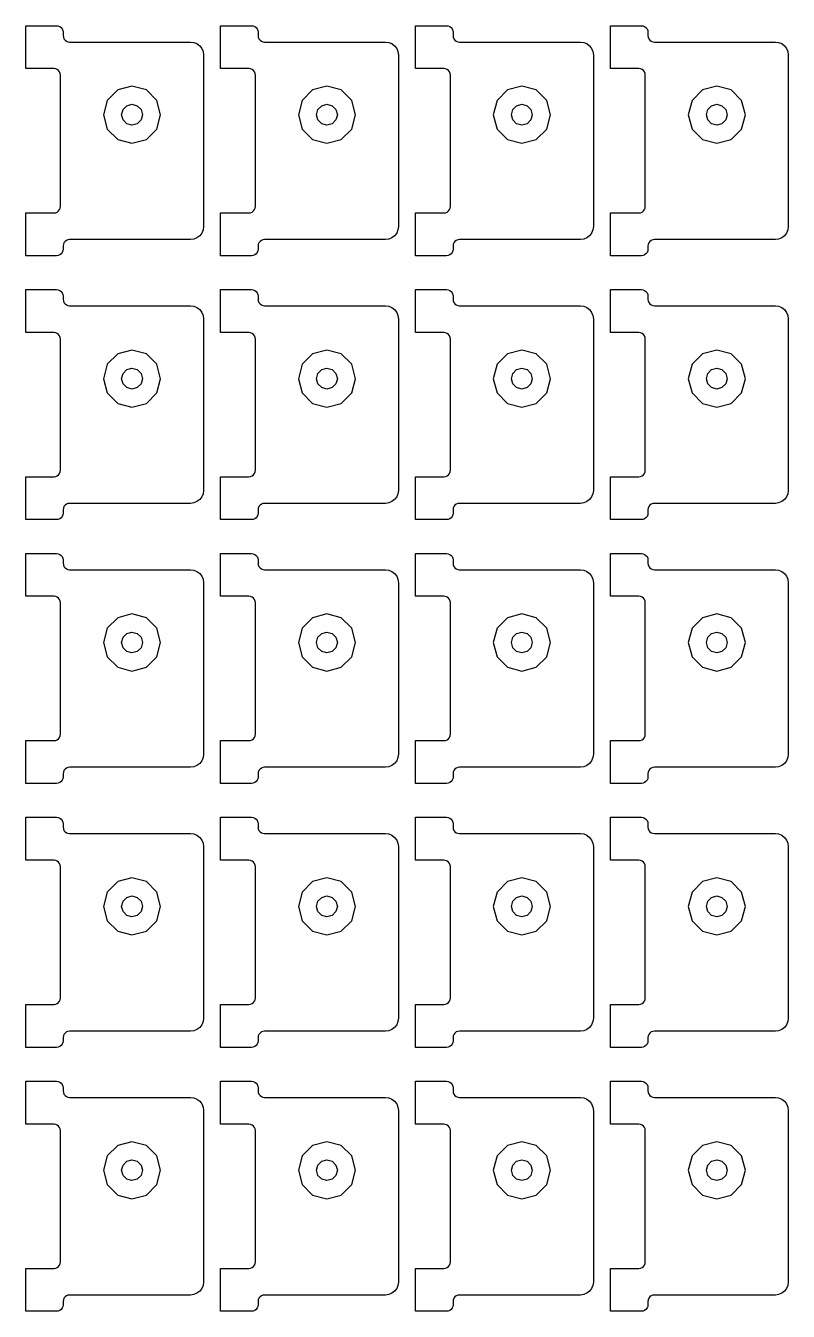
# Model space of a CAD drawing. Extents: x 11 to 212, y 11 to 212.
# Drawn here: x 100.53 to 107.44, y 73.14 to 84.78 of the extents above; entities that cross this region are included whole.
import ezdxf

# ---------------------------------------------------------------- set-up
doc = ezdxf.new("R2010")
doc.units = 0
doc.layers.add('G', color=7, linetype='continuous')

msp = doc.modelspace()

# ---------------------------------------------------------------- linework, layer by layer
at = {"layer": 'G'}
for points in [[(100.788, 83.082), (100.803, 83.084), (100.818, 83.09), (100.83, 83.1), (100.839, 83.112), (100.845, 83.126), (100.847, 83.141), (100.847, 84.329), (100.845, 84.345), (100.839, 84.359), (100.83, 84.371), (100.818, 84.38), (100.803, 84.386), (100.788, 84.388), (100.532, 84.388), (100.532, 84.776), (100.812, 84.776), (100.827, 84.774), (100.841, 84.769), (100.853, 84.759), (100.863, 84.747), (100.869, 84.733), (100.871, 84.718), (100.871, 84.688), (100.873, 84.673), (100.878, 84.659), (100.888, 84.647), (100.9, 84.637), (100.914, 84.631), (100.929, 84.629), (102.024, 84.629), (102.054, 84.625), (102.082, 84.614), (102.107, 84.595), (102.125, 84.571), (102.137, 84.542), (102.141, 84.512), (102.141, 82.959), (102.137, 82.928), (102.125, 82.9), (102.107, 82.876), (102.082, 82.857), (102.054, 82.845), (102.024, 82.841), (100.929, 82.841), (100.914, 82.839), (100.9, 82.833), (100.888, 82.824), (100.878, 82.812), (100.873, 82.798), (100.871, 82.782), (100.871, 82.753), (100.869, 82.738), (100.863, 82.724), (100.853, 82.711), (100.841, 82.702), (100.827, 82.696), (100.812, 82.694), (100.532, 82.694), (100.532, 83.082)], [(102.553, 83.082), (102.568, 83.084), (102.582, 83.09), (102.595, 83.1), (102.604, 83.112), (102.61, 83.126), (102.612, 83.141), (102.612, 84.329), (102.61, 84.345), (102.604, 84.359), (102.595, 84.371), (102.582, 84.38), (102.568, 84.386), (102.553, 84.388), (102.296, 84.388), (102.296, 84.776), (102.576, 84.776), (102.592, 84.774), (102.606, 84.769), (102.618, 84.759), (102.627, 84.747), (102.633, 84.733), (102.635, 84.718), (102.635, 84.688), (102.637, 84.673), (102.643, 84.659), (102.653, 84.647), (102.665, 84.637), (102.679, 84.631), (102.694, 84.629), (103.788, 84.629), (103.819, 84.625), (103.847, 84.614), (103.871, 84.595), (103.89, 84.571), (103.902, 84.542), (103.906, 84.512), (103.906, 82.959), (103.902, 82.928), (103.89, 82.9), (103.871, 82.876), (103.847, 82.857), (103.819, 82.845), (103.788, 82.841), (102.694, 82.841), (102.679, 82.839), (102.665, 82.833), (102.653, 82.824), (102.643, 82.812), (102.637, 82.798), (102.635, 82.782), (102.635, 82.753), (102.633, 82.738), (102.627, 82.724), (102.618, 82.711), (102.606, 82.702), (102.592, 82.696), (102.576, 82.694), (102.296, 82.694), (102.296, 83.082)], [(104.318, 83.082), (104.333, 83.084), (104.347, 83.09), (104.359, 83.1), (104.369, 83.112), (104.374, 83.126), (104.376, 83.141), (104.376, 84.329), (104.374, 84.345), (104.369, 84.359), (104.359, 84.371), (104.347, 84.38), (104.333, 84.386), (104.318, 84.388), (104.061, 84.388), (104.061, 84.776), (104.341, 84.776), (104.356, 84.774), (104.371, 84.769), (104.383, 84.759), (104.392, 84.747), (104.398, 84.733), (104.4, 84.718), (104.4, 84.688), (104.402, 84.673), (104.408, 84.659), (104.417, 84.647), (104.429, 84.637), (104.444, 84.631), (104.459, 84.629), (105.553, 84.629), (105.583, 84.625), (105.612, 84.614), (105.636, 84.595), (105.655, 84.571), (105.667, 84.542), (105.671, 84.512), (105.671, 82.959), (105.667, 82.928), (105.655, 82.9), (105.636, 82.876), (105.612, 82.857), (105.583, 82.845), (105.553, 82.841), (104.459, 82.841), (104.444, 82.839), (104.429, 82.833), (104.417, 82.824), (104.408, 82.812), (104.402, 82.798), (104.4, 82.782), (104.4, 82.753), (104.398, 82.738), (104.392, 82.724), (104.383, 82.711), (104.371, 82.702), (104.356, 82.696), (104.341, 82.694), (104.061, 82.694), (104.061, 83.082)], [(106.082, 83.082), (106.098, 83.084), (106.112, 83.09), (106.124, 83.1), (106.133, 83.112), (106.139, 83.126), (106.141, 83.141), (106.141, 84.329), (106.139, 84.345), (106.133, 84.359), (106.124, 84.371), (106.112, 84.38), (106.098, 84.386), (106.082, 84.388), (105.826, 84.388), (105.826, 84.776), (106.106, 84.776), (106.121, 84.774), (106.135, 84.769), (106.147, 84.759), (106.157, 84.747), (106.163, 84.733), (106.165, 84.718), (106.165, 84.688), (106.167, 84.673), (106.173, 84.659), (106.182, 84.647), (106.194, 84.637), (106.208, 84.631), (106.224, 84.629), (107.318, 84.629), (107.348, 84.625), (107.376, 84.614), (107.401, 84.595), (107.42, 84.571), (107.431, 84.542), (107.435, 84.512), (107.435, 82.959), (107.431, 82.928), (107.42, 82.9), (107.401, 82.876), (107.376, 82.857), (107.348, 82.845), (107.318, 82.841), (106.224, 82.841), (106.208, 82.839), (106.194, 82.833), (106.182, 82.824), (106.173, 82.812), (106.167, 82.798), (106.165, 82.782), (106.165, 82.753), (106.163, 82.738), (106.157, 82.724), (106.147, 82.711), (106.135, 82.702), (106.121, 82.696), (106.106, 82.694), (105.826, 82.694), (105.826, 83.082)], [(101.718, 83.841), (101.753, 83.971), (101.718, 84.1), (101.624, 84.195), (101.494, 84.229), (101.365, 84.195), (101.27, 84.1), (101.235, 83.971), (101.27, 83.841), (101.365, 83.746), (101.494, 83.712), (101.624, 83.746)], [(103.483, 83.841), (103.518, 83.971), (103.483, 84.1), (103.388, 84.195), (103.259, 84.229), (103.129, 84.195), (103.035, 84.1), (103, 83.971), (103.035, 83.841), (103.129, 83.746), (103.259, 83.712), (103.388, 83.746)], [(105.248, 83.841), (105.282, 83.971), (105.248, 84.1), (105.153, 84.195), (105.024, 84.229), (104.894, 84.195), (104.799, 84.1), (104.765, 83.971), (104.799, 83.841), (104.894, 83.746), (105.024, 83.712), (105.153, 83.746)], [(107.012, 83.841), (107.047, 83.971), (107.012, 84.1), (106.918, 84.195), (106.788, 84.229), (106.659, 84.195), (106.564, 84.1), (106.529, 83.971), (106.564, 83.841), (106.659, 83.746), (106.788, 83.712), (106.918, 83.746)], [(101.588, 83.971), (101.576, 83.924), (101.541, 83.889), (101.494, 83.876), (101.447, 83.889), (101.413, 83.924), (101.4, 83.971), (101.413, 84.018), (101.447, 84.052), (101.494, 84.065), (101.541, 84.052), (101.576, 84.018)], [(103.353, 83.971), (103.34, 83.924), (103.306, 83.889), (103.259, 83.876), (103.212, 83.889), (103.177, 83.924), (103.165, 83.971), (103.177, 84.018), (103.212, 84.052), (103.259, 84.065), (103.306, 84.052), (103.34, 84.018)], [(105.118, 83.971), (105.105, 83.924), (105.071, 83.889), (105.024, 83.876), (104.976, 83.889), (104.942, 83.924), (104.929, 83.971), (104.942, 84.018), (104.976, 84.052), (105.024, 84.065), (105.071, 84.052), (105.105, 84.018)], [(106.882, 83.971), (106.87, 83.924), (106.835, 83.889), (106.788, 83.876), (106.741, 83.889), (106.707, 83.924), (106.694, 83.971), (106.707, 84.018), (106.741, 84.052), (106.788, 84.065), (106.835, 84.052), (106.87, 84.018)], [(100.788, 80.694), (100.803, 80.696), (100.818, 80.702), (100.83, 80.711), (100.839, 80.724), (100.845, 80.738), (100.847, 80.753), (100.847, 81.941), (100.845, 81.956), (100.839, 81.971), (100.83, 81.983), (100.818, 81.992), (100.803, 81.998), (100.788, 82), (100.532, 82), (100.532, 82.388), (100.812, 82.388), (100.827, 82.386), (100.841, 82.38), (100.853, 82.371), (100.863, 82.359), (100.869, 82.345), (100.871, 82.329), (100.871, 82.3), (100.873, 82.285), (100.878, 82.271), (100.888, 82.258), (100.9, 82.249), (100.914, 82.243), (100.929, 82.241), (102.024, 82.241), (102.054, 82.237), (102.082, 82.225), (102.107, 82.207), (102.125, 82.182), (102.137, 82.154), (102.141, 82.124), (102.141, 80.571), (102.137, 80.54), (102.125, 80.512), (102.107, 80.487), (102.082, 80.469), (102.054, 80.457), (102.024, 80.453), (100.929, 80.453), (100.914, 80.451), (100.9, 80.445), (100.888, 80.436), (100.878, 80.424), (100.873, 80.409), (100.871, 80.394), (100.871, 80.365), (100.869, 80.349), (100.863, 80.335), (100.853, 80.323), (100.841, 80.314), (100.827, 80.308), (100.812, 80.306), (100.532, 80.306), (100.532, 80.694)], [(102.553, 80.694), (102.568, 80.696), (102.582, 80.702), (102.595, 80.711), (102.604, 80.724), (102.61, 80.738), (102.612, 80.753), (102.612, 81.941), (102.61, 81.956), (102.604, 81.971), (102.595, 81.983), (102.582, 81.992), (102.568, 81.998), (102.553, 82), (102.296, 82), (102.296, 82.388), (102.576, 82.388), (102.592, 82.386), (102.606, 82.38), (102.618, 82.371), (102.627, 82.359), (102.633, 82.345), (102.635, 82.329), (102.635, 82.3), (102.637, 82.285), (102.643, 82.271), (102.653, 82.258), (102.665, 82.249), (102.679, 82.243), (102.694, 82.241), (103.788, 82.241), (103.819, 82.237), (103.847, 82.225), (103.871, 82.207), (103.89, 82.182), (103.902, 82.154), (103.906, 82.124), (103.906, 80.571), (103.902, 80.54), (103.89, 80.512), (103.871, 80.487), (103.847, 80.469), (103.819, 80.457), (103.788, 80.453), (102.694, 80.453), (102.679, 80.451), (102.665, 80.445), (102.653, 80.436), (102.643, 80.424), (102.637, 80.409), (102.635, 80.394), (102.635, 80.365), (102.633, 80.349), (102.627, 80.335), (102.618, 80.323), (102.606, 80.314), (102.592, 80.308), (102.576, 80.306), (102.296, 80.306), (102.296, 80.694)], [(104.318, 80.694), (104.333, 80.696), (104.347, 80.702), (104.359, 80.711), (104.369, 80.724), (104.374, 80.738), (104.376, 80.753), (104.376, 81.941), (104.374, 81.956), (104.369, 81.971), (104.359, 81.983), (104.347, 81.992), (104.333, 81.998), (104.318, 82), (104.061, 82), (104.061, 82.388), (104.341, 82.388), (104.356, 82.386), (104.371, 82.38), (104.383, 82.371), (104.392, 82.359), (104.398, 82.345), (104.4, 82.329), (104.4, 82.3), (104.402, 82.285), (104.408, 82.271), (104.417, 82.258), (104.429, 82.249), (104.444, 82.243), (104.459, 82.241), (105.553, 82.241), (105.583, 82.237), (105.612, 82.225), (105.636, 82.207), (105.655, 82.182), (105.667, 82.154), (105.671, 82.124), (105.671, 80.571), (105.667, 80.54), (105.655, 80.512), (105.636, 80.487), (105.612, 80.469), (105.583, 80.457), (105.553, 80.453), (104.459, 80.453), (104.444, 80.451), (104.429, 80.445), (104.417, 80.436), (104.408, 80.424), (104.402, 80.409), (104.4, 80.394), (104.4, 80.365), (104.398, 80.349), (104.392, 80.335), (104.383, 80.323), (104.371, 80.314), (104.356, 80.308), (104.341, 80.306), (104.061, 80.306), (104.061, 80.694)], [(106.082, 80.694), (106.098, 80.696), (106.112, 80.702), (106.124, 80.711), (106.133, 80.724), (106.139, 80.738), (106.141, 80.753), (106.141, 81.941), (106.139, 81.956), (106.133, 81.971), (106.124, 81.983), (106.112, 81.992), (106.098, 81.998), (106.082, 82), (105.826, 82), (105.826, 82.388), (106.106, 82.388), (106.121, 82.386), (106.135, 82.38), (106.147, 82.371), (106.157, 82.359), (106.163, 82.345), (106.165, 82.329), (106.165, 82.3), (106.167, 82.285), (106.173, 82.271), (106.182, 82.258), (106.194, 82.249), (106.208, 82.243), (106.224, 82.241), (107.318, 82.241), (107.348, 82.237), (107.376, 82.225), (107.401, 82.207), (107.42, 82.182), (107.431, 82.154), (107.435, 82.124), (107.435, 80.571), (107.431, 80.54), (107.42, 80.512), (107.401, 80.487), (107.376, 80.469), (107.348, 80.457), (107.318, 80.453), (106.224, 80.453), (106.208, 80.451), (106.194, 80.445), (106.182, 80.436), (106.173, 80.424), (106.167, 80.409), (106.165, 80.394), (106.165, 80.365), (106.163, 80.349), (106.157, 80.335), (106.147, 80.323), (106.135, 80.314), (106.121, 80.308), (106.106, 80.306), (105.826, 80.306), (105.826, 80.694)], [(101.718, 81.453), (101.753, 81.582), (101.718, 81.712), (101.624, 81.807), (101.494, 81.841), (101.365, 81.807), (101.27, 81.712), (101.235, 81.582), (101.27, 81.453), (101.365, 81.358), (101.494, 81.324), (101.624, 81.358)], [(103.483, 81.453), (103.518, 81.582), (103.483, 81.712), (103.388, 81.807), (103.259, 81.841), (103.129, 81.807), (103.035, 81.712), (103, 81.582), (103.035, 81.453), (103.129, 81.358), (103.259, 81.324), (103.388, 81.358)], [(105.248, 81.453), (105.282, 81.582), (105.248, 81.712), (105.153, 81.807), (105.024, 81.841), (104.894, 81.807), (104.799, 81.712), (104.765, 81.582), (104.799, 81.453), (104.894, 81.358), (105.024, 81.324), (105.153, 81.358)], [(107.012, 81.453), (107.047, 81.582), (107.012, 81.712), (106.918, 81.807), (106.788, 81.841), (106.659, 81.807), (106.564, 81.712), (106.529, 81.582), (106.564, 81.453), (106.659, 81.358), (106.788, 81.324), (106.918, 81.358)], [(101.588, 81.582), (101.576, 81.535), (101.541, 81.501), (101.494, 81.488), (101.447, 81.501), (101.413, 81.535), (101.4, 81.582), (101.413, 81.629), (101.447, 81.664), (101.494, 81.676), (101.541, 81.664), (101.576, 81.629)], [(103.353, 81.582), (103.34, 81.535), (103.306, 81.501), (103.259, 81.488), (103.212, 81.501), (103.177, 81.535), (103.165, 81.582), (103.177, 81.629), (103.212, 81.664), (103.259, 81.676), (103.306, 81.664), (103.34, 81.629)], [(105.118, 81.582), (105.105, 81.535), (105.071, 81.501), (105.024, 81.488), (104.976, 81.501), (104.942, 81.535), (104.929, 81.582), (104.942, 81.629), (104.976, 81.664), (105.024, 81.676), (105.071, 81.664), (105.105, 81.629)], [(106.882, 81.582), (106.87, 81.535), (106.835, 81.501), (106.788, 81.488), (106.741, 81.501), (106.707, 81.535), (106.694, 81.582), (106.707, 81.629), (106.741, 81.664), (106.788, 81.676), (106.835, 81.664), (106.87, 81.629)], [(100.788, 78.306), (100.803, 78.308), (100.818, 78.314), (100.83, 78.323), (100.839, 78.335), (100.845, 78.349), (100.847, 78.365), (100.847, 79.553), (100.845, 79.568), (100.839, 79.582), (100.83, 79.595), (100.818, 79.604), (100.803, 79.61), (100.788, 79.612), (100.532, 79.612), (100.532, 80), (100.812, 80), (100.827, 79.998), (100.841, 79.992), (100.853, 79.983), (100.863, 79.971), (100.869, 79.956), (100.871, 79.941), (100.871, 79.912), (100.873, 79.897), (100.878, 79.882), (100.888, 79.87), (100.9, 79.861), (100.914, 79.855), (100.929, 79.853), (102.024, 79.853), (102.054, 79.849), (102.082, 79.837), (102.107, 79.818), (102.125, 79.794), (102.137, 79.766), (102.141, 79.735), (102.141, 78.182), (102.137, 78.152), (102.125, 78.124), (102.107, 78.099), (102.082, 78.08), (102.054, 78.069), (102.024, 78.065), (100.929, 78.065), (100.914, 78.063), (100.9, 78.057), (100.888, 78.047), (100.878, 78.035), (100.873, 78.021), (100.871, 78.006), (100.871, 77.976), (100.869, 77.961), (100.863, 77.947), (100.853, 77.935), (100.841, 77.926), (100.827, 77.92), (100.812, 77.918), (100.532, 77.918), (100.532, 78.306)], [(102.553, 78.306), (102.568, 78.308), (102.582, 78.314), (102.595, 78.323), (102.604, 78.335), (102.61, 78.349), (102.612, 78.365), (102.612, 79.553), (102.61, 79.568), (102.604, 79.582), (102.595, 79.595), (102.582, 79.604), (102.568, 79.61), (102.553, 79.612), (102.296, 79.612), (102.296, 80), (102.576, 80), (102.592, 79.998), (102.606, 79.992), (102.618, 79.983), (102.627, 79.971), (102.633, 79.956), (102.635, 79.941), (102.635, 79.912), (102.637, 79.897), (102.643, 79.882), (102.653, 79.87), (102.665, 79.861), (102.679, 79.855), (102.694, 79.853), (103.788, 79.853), (103.819, 79.849), (103.847, 79.837), (103.871, 79.818), (103.89, 79.794), (103.902, 79.766), (103.906, 79.735), (103.906, 78.182), (103.902, 78.152), (103.89, 78.124), (103.871, 78.099), (103.847, 78.08), (103.819, 78.069), (103.788, 78.065), (102.694, 78.065), (102.679, 78.063), (102.665, 78.057), (102.653, 78.047), (102.643, 78.035), (102.637, 78.021), (102.635, 78.006), (102.635, 77.976), (102.633, 77.961), (102.627, 77.947), (102.618, 77.935), (102.606, 77.926), (102.592, 77.92), (102.576, 77.918), (102.296, 77.918), (102.296, 78.306)], [(104.318, 78.306), (104.333, 78.308), (104.347, 78.314), (104.359, 78.323), (104.369, 78.335), (104.374, 78.349), (104.376, 78.365), (104.376, 79.553), (104.374, 79.568), (104.369, 79.582), (104.359, 79.595), (104.347, 79.604), (104.333, 79.61), (104.318, 79.612), (104.061, 79.612), (104.061, 80), (104.341, 80), (104.356, 79.998), (104.371, 79.992), (104.383, 79.983), (104.392, 79.971), (104.398, 79.956), (104.4, 79.941), (104.4, 79.912), (104.402, 79.897), (104.408, 79.882), (104.417, 79.87), (104.429, 79.861), (104.444, 79.855), (104.459, 79.853), (105.553, 79.853), (105.583, 79.849), (105.612, 79.837), (105.636, 79.818), (105.655, 79.794), (105.667, 79.766), (105.671, 79.735), (105.671, 78.182), (105.667, 78.152), (105.655, 78.124), (105.636, 78.099), (105.612, 78.08), (105.583, 78.069), (105.553, 78.065), (104.459, 78.065), (104.444, 78.063), (104.429, 78.057), (104.417, 78.047), (104.408, 78.035), (104.402, 78.021), (104.4, 78.006), (104.4, 77.976), (104.398, 77.961), (104.392, 77.947), (104.383, 77.935), (104.371, 77.926), (104.356, 77.92), (104.341, 77.918), (104.061, 77.918), (104.061, 78.306)], [(106.082, 78.306), (106.098, 78.308), (106.112, 78.314), (106.124, 78.323), (106.133, 78.335), (106.139, 78.349), (106.141, 78.365), (106.141, 79.553), (106.139, 79.568), (106.133, 79.582), (106.124, 79.595), (106.112, 79.604), (106.098, 79.61), (106.082, 79.612), (105.826, 79.612), (105.826, 80), (106.106, 80), (106.121, 79.998), (106.135, 79.992), (106.147, 79.983), (106.157, 79.971), (106.163, 79.956), (106.165, 79.941), (106.165, 79.912), (106.167, 79.897), (106.173, 79.882), (106.182, 79.87), (106.194, 79.861), (106.208, 79.855), (106.224, 79.853), (107.318, 79.853), (107.348, 79.849), (107.376, 79.837), (107.401, 79.818), (107.42, 79.794), (107.431, 79.766), (107.435, 79.735), (107.435, 78.182), (107.431, 78.152), (107.42, 78.124), (107.401, 78.099), (107.376, 78.08), (107.348, 78.069), (107.318, 78.065), (106.224, 78.065), (106.208, 78.063), (106.194, 78.057), (106.182, 78.047), (106.173, 78.035), (106.167, 78.021), (106.165, 78.006), (106.165, 77.976), (106.163, 77.961), (106.157, 77.947), (106.147, 77.935), (106.135, 77.926), (106.121, 77.92), (106.106, 77.918), (105.826, 77.918), (105.826, 78.306)], [(101.718, 79.065), (101.753, 79.194), (101.718, 79.324), (101.624, 79.418), (101.494, 79.453), (101.365, 79.418), (101.27, 79.324), (101.235, 79.194), (101.27, 79.065), (101.365, 78.97), (101.494, 78.935), (101.624, 78.97)], [(103.483, 79.065), (103.518, 79.194), (103.483, 79.324), (103.388, 79.418), (103.259, 79.453), (103.129, 79.418), (103.035, 79.324), (103, 79.194), (103.035, 79.065), (103.129, 78.97), (103.259, 78.935), (103.388, 78.97)], [(105.248, 79.065), (105.282, 79.194), (105.248, 79.324), (105.153, 79.418), (105.024, 79.453), (104.894, 79.418), (104.799, 79.324), (104.765, 79.194), (104.799, 79.065), (104.894, 78.97), (105.024, 78.935), (105.153, 78.97)], [(107.012, 79.065), (107.047, 79.194), (107.012, 79.324), (106.918, 79.418), (106.788, 79.453), (106.659, 79.418), (106.564, 79.324), (106.529, 79.194), (106.564, 79.065), (106.659, 78.97), (106.788, 78.935), (106.918, 78.97)], [(101.588, 79.194), (101.576, 79.147), (101.541, 79.113), (101.494, 79.1), (101.447, 79.113), (101.413, 79.147), (101.4, 79.194), (101.413, 79.241), (101.447, 79.276), (101.494, 79.288), (101.541, 79.276), (101.576, 79.241)], [(103.353, 79.194), (103.34, 79.147), (103.306, 79.113), (103.259, 79.1), (103.212, 79.113), (103.177, 79.147), (103.165, 79.194), (103.177, 79.241), (103.212, 79.276), (103.259, 79.288), (103.306, 79.276), (103.34, 79.241)], [(105.118, 79.194), (105.105, 79.147), (105.071, 79.113), (105.024, 79.1), (104.976, 79.113), (104.942, 79.147), (104.929, 79.194), (104.942, 79.241), (104.976, 79.276), (105.024, 79.288), (105.071, 79.276), (105.105, 79.241)], [(106.882, 79.194), (106.87, 79.147), (106.835, 79.113), (106.788, 79.1), (106.741, 79.113), (106.707, 79.147), (106.694, 79.194), (106.707, 79.241), (106.741, 79.276), (106.788, 79.288), (106.835, 79.276), (106.87, 79.241)], [(100.788, 75.918), (100.803, 75.92), (100.818, 75.926), (100.83, 75.935), (100.839, 75.947), (100.845, 75.961), (100.847, 75.976), (100.847, 77.165), (100.845, 77.18), (100.839, 77.194), (100.83, 77.206), (100.818, 77.216), (100.803, 77.222), (100.788, 77.224), (100.532, 77.224), (100.532, 77.612), (100.812, 77.612), (100.827, 77.61), (100.841, 77.604), (100.853, 77.595), (100.863, 77.582), (100.869, 77.568), (100.871, 77.553), (100.871, 77.524), (100.873, 77.508), (100.878, 77.494), (100.888, 77.482), (100.9, 77.473), (100.914, 77.467), (100.929, 77.465), (102.024, 77.465), (102.054, 77.461), (102.082, 77.449), (102.107, 77.43), (102.125, 77.406), (102.137, 77.378), (102.141, 77.347), (102.141, 75.794), (102.137, 75.764), (102.125, 75.735), (102.107, 75.711), (102.082, 75.692), (102.054, 75.68), (102.024, 75.676), (100.929, 75.676), (100.914, 75.674), (100.9, 75.669), (100.888, 75.659), (100.878, 75.647), (100.873, 75.633), (100.871, 75.618), (100.871, 75.588), (100.869, 75.573), (100.863, 75.559), (100.853, 75.547), (100.841, 75.537), (100.827, 75.531), (100.812, 75.529), (100.532, 75.529), (100.532, 75.918)], [(102.553, 75.918), (102.568, 75.92), (102.582, 75.926), (102.595, 75.935), (102.604, 75.947), (102.61, 75.961), (102.612, 75.976), (102.612, 77.165), (102.61, 77.18), (102.604, 77.194), (102.595, 77.206), (102.582, 77.216), (102.568, 77.222), (102.553, 77.224), (102.296, 77.224), (102.296, 77.612), (102.576, 77.612), (102.592, 77.61), (102.606, 77.604), (102.618, 77.595), (102.627, 77.582), (102.633, 77.568), (102.635, 77.553), (102.635, 77.524), (102.637, 77.508), (102.643, 77.494), (102.653, 77.482), (102.665, 77.473), (102.679, 77.467), (102.694, 77.465), (103.788, 77.465), (103.819, 77.461), (103.847, 77.449), (103.871, 77.43), (103.89, 77.406), (103.902, 77.378), (103.906, 77.347), (103.906, 75.794), (103.902, 75.764), (103.89, 75.735), (103.871, 75.711), (103.847, 75.692), (103.819, 75.68), (103.788, 75.676), (102.694, 75.676), (102.679, 75.674), (102.665, 75.669), (102.653, 75.659), (102.643, 75.647), (102.637, 75.633), (102.635, 75.618), (102.635, 75.588), (102.633, 75.573), (102.627, 75.559), (102.618, 75.547), (102.606, 75.537), (102.592, 75.531), (102.576, 75.529), (102.296, 75.529), (102.296, 75.918)], [(104.318, 75.918), (104.333, 75.92), (104.347, 75.926), (104.359, 75.935), (104.369, 75.947), (104.374, 75.961), (104.376, 75.976), (104.376, 77.165), (104.374, 77.18), (104.369, 77.194), (104.359, 77.206), (104.347, 77.216), (104.333, 77.222), (104.318, 77.224), (104.061, 77.224), (104.061, 77.612), (104.341, 77.612), (104.356, 77.61), (104.371, 77.604), (104.383, 77.595), (104.392, 77.582), (104.398, 77.568), (104.4, 77.553), (104.4, 77.524), (104.402, 77.508), (104.408, 77.494), (104.417, 77.482), (104.429, 77.473), (104.444, 77.467), (104.459, 77.465), (105.553, 77.465), (105.583, 77.461), (105.612, 77.449), (105.636, 77.43), (105.655, 77.406), (105.667, 77.378), (105.671, 77.347), (105.671, 75.794), (105.667, 75.764), (105.655, 75.735), (105.636, 75.711), (105.612, 75.692), (105.583, 75.68), (105.553, 75.676), (104.459, 75.676), (104.444, 75.674), (104.429, 75.669), (104.417, 75.659), (104.408, 75.647), (104.402, 75.633), (104.4, 75.618), (104.4, 75.588), (104.398, 75.573), (104.392, 75.559), (104.383, 75.547), (104.371, 75.537), (104.356, 75.531), (104.341, 75.529), (104.061, 75.529), (104.061, 75.918)], [(106.082, 75.918), (106.098, 75.92), (106.112, 75.926), (106.124, 75.935), (106.133, 75.947), (106.139, 75.961), (106.141, 75.976), (106.141, 77.165), (106.139, 77.18), (106.133, 77.194), (106.124, 77.206), (106.112, 77.216), (106.098, 77.222), (106.082, 77.224), (105.826, 77.224), (105.826, 77.612), (106.106, 77.612), (106.121, 77.61), (106.135, 77.604), (106.147, 77.595), (106.157, 77.582), (106.163, 77.568), (106.165, 77.553), (106.165, 77.524), (106.167, 77.508), (106.173, 77.494), (106.182, 77.482), (106.194, 77.473), (106.208, 77.467), (106.224, 77.465), (107.318, 77.465), (107.348, 77.461), (107.376, 77.449), (107.401, 77.43), (107.42, 77.406), (107.431, 77.378), (107.435, 77.347), (107.435, 75.794), (107.431, 75.764), (107.42, 75.735), (107.401, 75.711), (107.376, 75.692), (107.348, 75.68), (107.318, 75.676), (106.224, 75.676), (106.208, 75.674), (106.194, 75.669), (106.182, 75.659), (106.173, 75.647), (106.167, 75.633), (106.165, 75.618), (106.165, 75.588), (106.163, 75.573), (106.157, 75.559), (106.147, 75.547), (106.135, 75.537), (106.121, 75.531), (106.106, 75.529), (105.826, 75.529), (105.826, 75.918)], [(101.718, 76.676), (101.753, 76.806), (101.718, 76.935), (101.624, 77.03), (101.494, 77.065), (101.365, 77.03), (101.27, 76.935), (101.235, 76.806), (101.27, 76.676), (101.365, 76.582), (101.494, 76.547), (101.624, 76.582)], [(103.483, 76.676), (103.518, 76.806), (103.483, 76.935), (103.388, 77.03), (103.259, 77.065), (103.129, 77.03), (103.035, 76.935), (103, 76.806), (103.035, 76.676), (103.129, 76.582), (103.259, 76.547), (103.388, 76.582)], [(105.248, 76.676), (105.282, 76.806), (105.248, 76.935), (105.153, 77.03), (105.024, 77.065), (104.894, 77.03), (104.799, 76.935), (104.765, 76.806), (104.799, 76.676), (104.894, 76.582), (105.024, 76.547), (105.153, 76.582)], [(107.012, 76.676), (107.047, 76.806), (107.012, 76.935), (106.918, 77.03), (106.788, 77.065), (106.659, 77.03), (106.564, 76.935), (106.529, 76.806), (106.564, 76.676), (106.659, 76.582), (106.788, 76.547), (106.918, 76.582)], [(101.588, 76.806), (101.576, 76.759), (101.541, 76.724), (101.494, 76.712), (101.447, 76.724), (101.413, 76.759), (101.4, 76.806), (101.413, 76.853), (101.447, 76.887), (101.494, 76.9), (101.541, 76.887), (101.576, 76.853)], [(103.353, 76.806), (103.34, 76.759), (103.306, 76.724), (103.259, 76.712), (103.212, 76.724), (103.177, 76.759), (103.165, 76.806), (103.177, 76.853), (103.212, 76.887), (103.259, 76.9), (103.306, 76.887), (103.34, 76.853)], [(105.118, 76.806), (105.105, 76.759), (105.071, 76.724), (105.024, 76.712), (104.976, 76.724), (104.942, 76.759), (104.929, 76.806), (104.942, 76.853), (104.976, 76.887), (105.024, 76.9), (105.071, 76.887), (105.105, 76.853)], [(106.882, 76.806), (106.87, 76.759), (106.835, 76.724), (106.788, 76.712), (106.741, 76.724), (106.707, 76.759), (106.694, 76.806), (106.707, 76.853), (106.741, 76.887), (106.788, 76.9), (106.835, 76.887), (106.87, 76.853)], [(100.788, 73.529), (100.803, 73.531), (100.818, 73.537), (100.83, 73.547), (100.839, 73.559), (100.845, 73.573), (100.847, 73.588), (100.847, 74.776), (100.845, 74.792), (100.839, 74.806), (100.83, 74.818), (100.818, 74.827), (100.803, 74.833), (100.788, 74.835), (100.532, 74.835), (100.532, 75.224), (100.812, 75.224), (100.827, 75.222), (100.841, 75.216), (100.853, 75.206), (100.863, 75.194), (100.869, 75.18), (100.871, 75.165), (100.871, 75.135), (100.873, 75.12), (100.878, 75.106), (100.888, 75.094), (100.9, 75.084), (100.914, 75.078), (100.929, 75.076), (102.024, 75.076), (102.054, 75.072), (102.082, 75.061), (102.107, 75.042), (102.125, 75.018), (102.137, 74.989), (102.141, 74.959), (102.141, 73.406), (102.137, 73.375), (102.125, 73.347), (102.107, 73.323), (102.082, 73.304), (102.054, 73.292), (102.024, 73.288), (100.929, 73.288), (100.914, 73.286), (100.9, 73.28), (100.888, 73.271), (100.878, 73.259), (100.873, 73.245), (100.871, 73.229), (100.871, 73.2), (100.869, 73.185), (100.863, 73.171), (100.853, 73.158), (100.841, 73.149), (100.827, 73.143), (100.812, 73.141), (100.532, 73.141), (100.532, 73.529)], [(102.553, 73.529), (102.568, 73.531), (102.582, 73.537), (102.595, 73.547), (102.604, 73.559), (102.61, 73.573), (102.612, 73.588), (102.612, 74.776), (102.61, 74.792), (102.604, 74.806), (102.595, 74.818), (102.582, 74.827), (102.568, 74.833), (102.553, 74.835), (102.296, 74.835), (102.296, 75.224), (102.576, 75.224), (102.592, 75.222), (102.606, 75.216), (102.618, 75.206), (102.627, 75.194), (102.633, 75.18), (102.635, 75.165), (102.635, 75.135), (102.637, 75.12), (102.643, 75.106), (102.653, 75.094), (102.665, 75.084), (102.679, 75.078), (102.694, 75.076), (103.788, 75.076), (103.819, 75.072), (103.847, 75.061), (103.871, 75.042), (103.89, 75.018), (103.902, 74.989), (103.906, 74.959), (103.906, 73.406), (103.902, 73.375), (103.89, 73.347), (103.871, 73.323), (103.847, 73.304), (103.819, 73.292), (103.788, 73.288), (102.694, 73.288), (102.679, 73.286), (102.665, 73.28), (102.653, 73.271), (102.643, 73.259), (102.637, 73.245), (102.635, 73.229), (102.635, 73.2), (102.633, 73.185), (102.627, 73.171), (102.618, 73.158), (102.606, 73.149), (102.592, 73.143), (102.576, 73.141), (102.296, 73.141), (102.296, 73.529)], [(104.318, 73.529), (104.333, 73.531), (104.347, 73.537), (104.359, 73.547), (104.369, 73.559), (104.374, 73.573), (104.376, 73.588), (104.376, 74.776), (104.374, 74.792), (104.369, 74.806), (104.359, 74.818), (104.347, 74.827), (104.333, 74.833), (104.318, 74.835), (104.061, 74.835), (104.061, 75.224), (104.341, 75.224), (104.356, 75.222), (104.371, 75.216), (104.383, 75.206), (104.392, 75.194), (104.398, 75.18), (104.4, 75.165), (104.4, 75.135), (104.402, 75.12), (104.408, 75.106), (104.417, 75.094), (104.429, 75.084), (104.444, 75.078), (104.459, 75.076), (105.553, 75.076), (105.583, 75.072), (105.612, 75.061), (105.636, 75.042), (105.655, 75.018), (105.667, 74.989), (105.671, 74.959), (105.671, 73.406), (105.667, 73.375), (105.655, 73.347), (105.636, 73.323), (105.612, 73.304), (105.583, 73.292), (105.553, 73.288), (104.459, 73.288), (104.444, 73.286), (104.429, 73.28), (104.417, 73.271), (104.408, 73.259), (104.402, 73.245), (104.4, 73.229), (104.4, 73.2), (104.398, 73.185), (104.392, 73.171), (104.383, 73.158), (104.371, 73.149), (104.356, 73.143), (104.341, 73.141), (104.061, 73.141), (104.061, 73.529)], [(106.082, 73.529), (106.098, 73.531), (106.112, 73.537), (106.124, 73.547), (106.133, 73.559), (106.139, 73.573), (106.141, 73.588), (106.141, 74.776), (106.139, 74.792), (106.133, 74.806), (106.124, 74.818), (106.112, 74.827), (106.098, 74.833), (106.082, 74.835), (105.826, 74.835), (105.826, 75.224), (106.106, 75.224), (106.121, 75.222), (106.135, 75.216), (106.147, 75.206), (106.157, 75.194), (106.163, 75.18), (106.165, 75.165), (106.165, 75.135), (106.167, 75.12), (106.173, 75.106), (106.182, 75.094), (106.194, 75.084), (106.208, 75.078), (106.224, 75.076), (107.318, 75.076), (107.348, 75.072), (107.376, 75.061), (107.401, 75.042), (107.42, 75.018), (107.431, 74.989), (107.435, 74.959), (107.435, 73.406), (107.431, 73.375), (107.42, 73.347), (107.401, 73.323), (107.376, 73.304), (107.348, 73.292), (107.318, 73.288), (106.224, 73.288), (106.208, 73.286), (106.194, 73.28), (106.182, 73.271), (106.173, 73.259), (106.167, 73.245), (106.165, 73.229), (106.165, 73.2), (106.163, 73.185), (106.157, 73.171), (106.147, 73.158), (106.135, 73.149), (106.121, 73.143), (106.106, 73.141), (105.826, 73.141), (105.826, 73.529)], [(101.718, 74.288), (101.753, 74.418), (101.718, 74.547), (101.624, 74.642), (101.494, 74.676), (101.365, 74.642), (101.27, 74.547), (101.235, 74.418), (101.27, 74.288), (101.365, 74.193), (101.494, 74.159), (101.624, 74.193)], [(103.483, 74.288), (103.518, 74.418), (103.483, 74.547), (103.388, 74.642), (103.259, 74.676), (103.129, 74.642), (103.035, 74.547), (103, 74.418), (103.035, 74.288), (103.129, 74.193), (103.259, 74.159), (103.388, 74.193)], [(105.248, 74.288), (105.282, 74.418), (105.248, 74.547), (105.153, 74.642), (105.024, 74.676), (104.894, 74.642), (104.799, 74.547), (104.765, 74.418), (104.799, 74.288), (104.894, 74.193), (105.024, 74.159), (105.153, 74.193)], [(107.012, 74.288), (107.047, 74.418), (107.012, 74.547), (106.918, 74.642), (106.788, 74.676), (106.659, 74.642), (106.564, 74.547), (106.529, 74.418), (106.564, 74.288), (106.659, 74.193), (106.788, 74.159), (106.918, 74.193)], [(101.588, 74.418), (101.576, 74.371), (101.541, 74.336), (101.494, 74.324), (101.447, 74.336), (101.413, 74.371), (101.4, 74.418), (101.413, 74.465), (101.447, 74.499), (101.494, 74.512), (101.541, 74.499), (101.576, 74.465)], [(103.353, 74.418), (103.34, 74.371), (103.306, 74.336), (103.259, 74.324), (103.212, 74.336), (103.177, 74.371), (103.165, 74.418), (103.177, 74.465), (103.212, 74.499), (103.259, 74.512), (103.306, 74.499), (103.34, 74.465)], [(105.118, 74.418), (105.105, 74.371), (105.071, 74.336), (105.024, 74.324), (104.976, 74.336), (104.942, 74.371), (104.929, 74.418), (104.942, 74.465), (104.976, 74.499), (105.024, 74.512), (105.071, 74.499), (105.105, 74.465)], [(106.882, 74.418), (106.87, 74.371), (106.835, 74.336), (106.788, 74.324), (106.741, 74.336), (106.707, 74.371), (106.694, 74.418), (106.707, 74.465), (106.741, 74.499), (106.788, 74.512), (106.835, 74.499), (106.87, 74.465)]]:
    msp.add_lwpolyline(points, close=True, dxfattribs=at)

doc.saveas('drawing.dxf')
